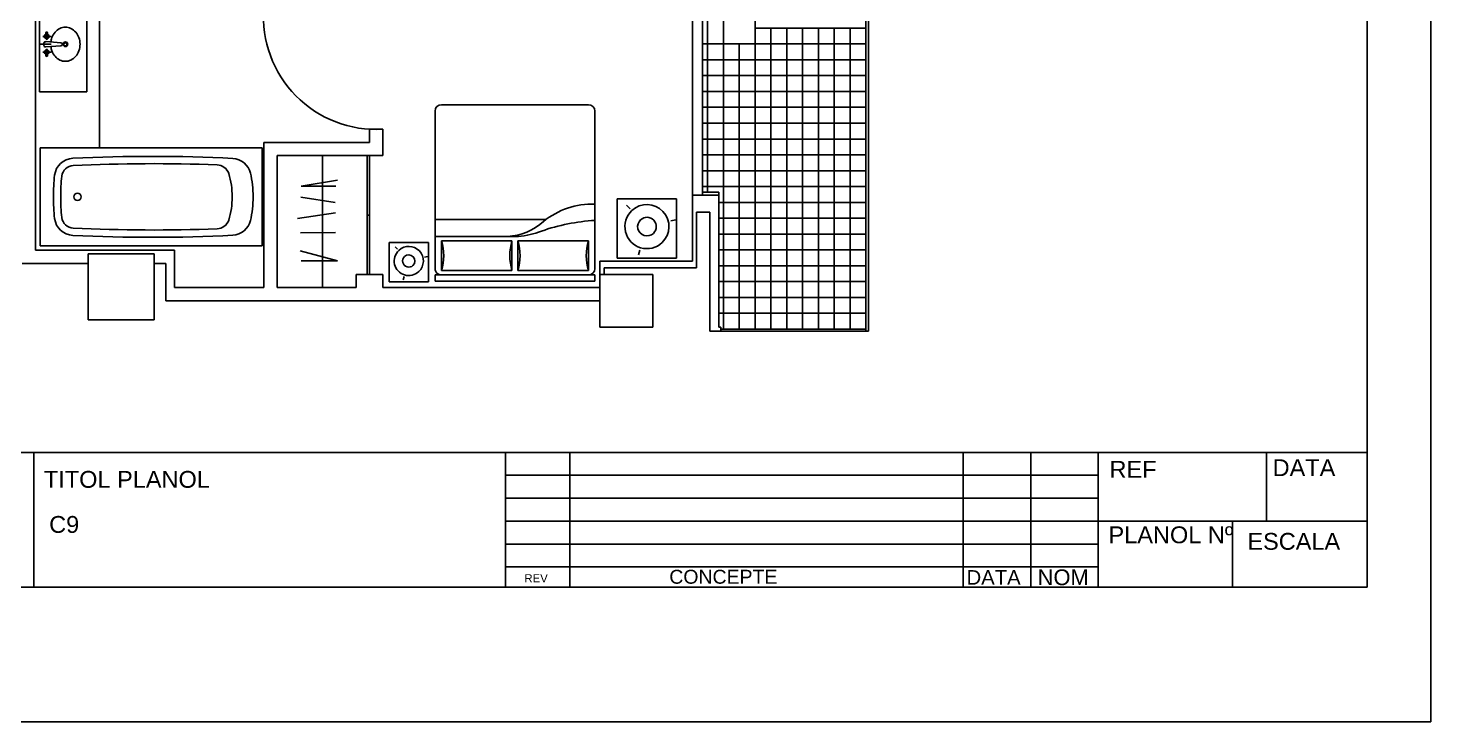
# Model space of a CAD drawing. Header units: millimetres. Extents: x 2377 to 4712, y -254 to 3188.
# Drawn here: x 3541.4 to 3749.8, y 947.8 to 1050.8 of the extents above; entities that cross this region are included whole.
import ezdxf

# ---------------------------------------------------------------- set-up
doc = ezdxf.new("R2010")
doc.units = ezdxf.units.MM
doc.layers.add('Mobiliario', color=254, linetype='Continuous')
doc.styles.get("Standard").update_dxf_attribs({"font": 'arial.ttf'})

# ---------------------------------------------------------------- blocks, each defined once
blk = doc.blocks.new('MHPLS012')
at = {"layer": 'Mobiliario'}
for p, q in [((-2.1, -0.874), (-2.1, 0.874)), ((-2.024, 0.95), (-0.152, 0.95)), ((-0.483, 0.874), (-0.483, 0.036)), ((-0.127, 0.874), (-0.483, 0.874)), ((-0.127, 0.036), (-0.127, 0.874)), ((-0.076, 0.95), (-0.076, -0.95)), ((-0.076, 0.95), (0, 0.95)), ((0, 0.95), (0, -0.95)), ((-0.737, 0.366), (-0.737, -0.95)), ((-0.533, 0.041), (-0.533, -0.95)), ((-0.483, 0.036), (-0.127, 0.036)), ((-0.483, -0.036), (-0.483, -0.874)), ((-0.127, -0.036), (-0.483, -0.036)), ((-0.127, -0.874), (-0.127, -0.036)), ((-0.152, -0.95), (-2.024, -0.95)), ((-0.483, -0.874), (-0.127, -0.874)), ((-0.076, -0.95), (0, -0.95))]:
    blk.add_line(p, q, dxfattribs=at)
for centre, radius, start, end in [((-2.024, 0.874), 0.0762, 90, 180), ((-0.019, 0.912), 0.898, 177.5673, 219.5461), ((1.615, 1.088), 2.343, 183.3665, 199.2534), ((-0.305, 1.483), 0.635, 253.7398, 286.2602), ((-0.152, 0.874), 0.0762, 0, 90), ((-1.227, -0.125), 0.694, 3.1663, 42.0658), ((-1.458, -0.029), 0.927, 4.2918, 21.7676), ((-0.305, -0.574), 0.635, 73.7398, 106.2602), ((-0.305, 0.574), 0.635, 253.7398, 286.2602), ((-2.024, -0.874), 0.0762, 180, 270), ((-0.305, -1.483), 0.635, 73.7398, 106.2602), ((-0.152, -0.874), 0.0762, 270, 0)]:
    blk.add_arc(centre, radius, start, end, dxfattribs=at)
blk = doc.blocks.new('bn04-7')
for p, q in [((0, 0), (0, -0.147)), ((-0.6, 0), (0.6, 0)), ((-0.6, -0.6), (-0.6, 0)), ((-0.058, -0.092), (-0.151, -0.092)), ((-0.122, -0.087), (-0.112, -0.087)), ((-0.122, -0.098), (-0.112, -0.098)), ((-0.1, -0.148), (-0.1, -0.045)), ((-0.033, -0.08), (-0.02, -0.271)), ((0.034, -0.086), (0.02, -0.271)), ((0.058, -0.092), (0.151, -0.092)), ((0.1, -0.148), (0.1, -0.045)), ((0.122, -0.087), (0.112, -0.087)), ((0.122, -0.098), (0.112, -0.098)), ((0.6, -0.6), (0.6, 0)), ((-0.005, -0.286), (0.005, -0.286)), ((-0.6, -0.6), (0.6, -0.6))]:
    blk.add_line(p, q)
for centre, radius in [((-0.1, -0.092), 0.0118), ((0.1, -0.092), 0.0118), ((0, -0.328), 0.03), ((0, -0.328), 0.02)]:
    blk.add_circle(centre, radius)
for centre, radius, start, end in [((-0.142, -0.092), 0.0118, 39.1354, 320.8646), ((-0.011, -0.361), 0.216, 109.6169, 130.7108), ((-0.131, -0.083), 0.0025, 219.1354, 256.4029), ((-0.131, -0.101), 0.0025, 103.5971, 140.8646), ((-0.123, -0.049), 0.0381, 256.4029, 272.0458), ((-0.123, -0.136), 0.0381, 87.9542, 103.5971), ((-0.1, -0.092), 0.0299, 191.7173, 168.2827), ((-0.1, -0.092), 0.0235, 194.2864, 165.7136), ((-0.112, -0.084), 0.003, 270, 324.6965), ((-0.112, -0.101), 0.003, 35.3035, 90), ((0, -0.393), 0.249, 96.5773, 109.6169), ((0.055, -0.103), 0.0911, 153.0547, 165.3672), ((-0.006, -0.094), 0.0379, 104.9144, 122.742), ((0, -0.113), 0.0583, 90, 104.9144), ((0, -0.113), 0.0583, 75.0856, 90), ((0.005, -0.094), 0.0379, 57.258, 75.0856), ((-0.056, -0.103), 0.0911, 14.6328, 26.9453), ((0, -0.393), 0.249, 70.3831, 83.252), ((0.025, -0.085), 0.00867, 0, 32.7882), ((0.025, -0.085), 0.00867, 350.3449, 0), ((0.1, -0.092), 0.0299, 11.7173, 348.2827), ((0.1, -0.092), 0.0235, 14.2864, 345.7136), ((0.011, -0.361), 0.216, 49.2892, 70.3831), ((0.112, -0.084), 0.003, 215.3035, 270), ((0.112, -0.101), 0.003, 90, 144.6965), ((0.123, -0.049), 0.0381, 267.9542, 283.5971), ((0.123, -0.136), 0.0381, 76.4029, 92.0458), ((0.131, -0.083), 0.0025, 283.5971, 320.8646), ((0.131, -0.101), 0.0025, 39.1354, 76.4029), ((0.142, -0.092), 0.0118, 219.1354, 140.8646), ((-0.055, -0.328), 0.16, 154.2946, 180), ((-0.055, -0.328), 0.16, 180, 205.7054), ((-0.028, -0.341), 0.189, 130.7108, 154.2946), ((-0.005, -0.271), 0.015, 180, 270), ((0.005, -0.271), 0.015, 270, 0), ((0.028, -0.341), 0.189, 25.7054, 49.2892), ((0.055, -0.328), 0.16, 0, 25.7054), ((0.055, -0.328), 0.16, 334.2946, 360), ((-0.028, -0.315), 0.189, 205.7054, 229.2892), ((-0.011, -0.295), 0.216, 229.2892, 250.3831), ((0, -0.264), 0.249, 250.3831, 270), ((0, -0.264), 0.249, 270, 289.6169), ((0.011, -0.295), 0.216, 289.6169, 310.7108), ((0.028, -0.315), 0.189, 310.7108, 334.2946)]:
    blk.add_arc(centre, radius, start, end)
blk = doc.blocks.new('A$C57724086')
at = {"layer": 'Mobiliario'}
for p, q in [((0, 0), (0, 1.7)), ((0, 1.7), (0.75, 1.7)), ((0.75, 1.7), (0.75, 0)), ((0.75, 0), (0, 0))]:
    blk.add_line(p, q, dxfattribs=at)
blk.add_circle((0.375, 1.415), 0.0275, dxfattribs=at)
for centre, radius, start, end in [((0.229, 1.442), 0.15, 97.8246, 176.2997), ((0.229, 1.442), 0.094, 97.8246, 176.2997), ((0.375, 0.114), 1.486, 89.9988, 96.4162), ((0.375, 0.111), 1.433, 89.9987, 96.3484), ((0.375, 0.114), 1.486, 83.5838, 90.0012), ((0.375, 0.111), 1.433, 83.6516, 90.0013), ((0.521, 1.442), 0.094, 3.7003, 82.1754), ((0.521, 1.442), 0.15, 3.7003, 82.1754), ((12.322, 0.854), 12.257, 177.2038, 182.9431), ((13.215, 0.833), 13.094, 177.3056, 182.1342), ((-12.465, 0.833), 13.094, 357.8658, 2.6944), ((-11.572, 0.854), 12.257, 357.0569, 2.7962), ((0.23, 0.35), 0.1, 182.9309, 250.2221), ((0.52, 0.35), 0.1, 289.7779, 357.0691), ((0.231, 0.235), 0.15, 183.8947, 255.3014), ((0.375, 0.858), 0.628, 253.4701, 270.0186), ((0.375, 0.858), 0.628, 269.9814, 286.5299), ((0.519, 0.235), 0.15, 284.6986, 356.1053), ((0.375, 0.924), 0.854, 257.6931, 270.0076), ((0.375, 0.924), 0.854, 269.9924, 282.3069)]:
    blk.add_arc(centre, radius, start, end, dxfattribs=at)
blk = doc.blocks.new('sl06-0')
at = {"layer": 'Mobiliario'}
for p, q in [((-0.3, 0.281, -1.579), (-0.3, -0.318, -1.579)), ((0.298, 0.281, -1.579), (-0.3, 0.281, -1.579)), ((0.298, -0.318, -1.579), (0.298, 0.281, -1.579)), ((-0.3, -0.318, -1.579), (0.298, -0.318, -1.579))]:
    blk.add_line(p, q, dxfattribs=at)
at = {"layer": 'Mobiliario', "linetype": 'ByBlock'}
for p, q in [((-0.169, 0.179, -1.579), (-0.205, 0.217, -1.579)), ((0.24, 0.057, -1.579), (0.29, 0.069, -1.579)), ((-0.071, -0.236, -1.579), (-0.085, -0.286, -1.579))]:
    blk.add_line(p, q, dxfattribs=at)
at = {"layer": 'Mobiliario', "linetype": 'ByBlock', "extrusion": (0, 0, -1)}
for major_axis, start_param, end_param in [((-0.157, -0.157), -1.5419, 1.599693), ((-0.157, -0.157), 1.599693, 4.741285), ((-0.0663, -0.0663), -1.5419, 1.599693), ((-0.0663, -0.0663), 1.599693, 4.741285)]:
    blk.add_ellipse((0, 0, -1.579), major_axis=major_axis, ratio=1, start_param=start_param, end_param=end_param, dxfattribs=at)

msp = doc.modelspace()

# ---------------------------------------------------------------- linework, layer by layer
at = {"transparency": 33554687}
for p, q in [((3749.76, 1244.79), (3749.76, 947.79)), ((3740.3, 967.79), (3740.3, 1229.79)), ((3665.85, 1006.08), (3665.85, 1168.74)), ((3666.26, 1006.08), (3666.26, 1168.74)), ((3542.52, 1017.8), (3542.52, 1078.03)), ((3640.08, 1025.96), (3640.08, 1065.16)), ((3641.61, 1025.96), (3641.61, 1065.16)), ((3642.33, 1055.47), (3642.33, 1046.06)), ((3644.69, 1055.47), (3644.69, 1046.06)), ((3649.39, 1053.12), (3649.39, 1050.76)), ((3644.69, 1050.76), (3644.69, 1048.41)), ((3644.69, 1050.76), (3644.69, 1046.06)), ((3649.39, 1050.76), (3649.69, 1050.76)), ((3651.74, 1050.76), (3649.39, 1050.76)), ((3649.39, 1050.76), (3649.39, 1048.41)), ((3649.39, 1050.76), (3649.39, 1046.06)), ((3654.09, 1050.76), (3651.74, 1050.76)), ((3651.74, 1050.76), (3651.74, 1048.41)), ((3651.74, 1050.76), (3654.09, 1050.76)), ((3656.45, 1050.76), (3654.09, 1050.76)), ((3654.09, 1050.76), (3654.09, 1048.41)), ((3654.09, 1050.76), (3656.45, 1050.76)), ((3658.8, 1050.76), (3656.45, 1050.76)), ((3656.45, 1050.76), (3656.45, 1048.41)), ((3656.45, 1050.76), (3658.8, 1050.76)), ((3661.15, 1050.76), (3658.8, 1050.76)), ((3658.8, 1050.76), (3658.8, 1048.41)), ((3658.8, 1050.76), (3661.15, 1050.76)), ((3663.5, 1050.76), (3661.15, 1050.76)), ((3661.15, 1050.76), (3661.15, 1048.41)), ((3661.15, 1050.76), (3663.5, 1050.76)), ((3665.85, 1050.76), (3663.5, 1050.76)), ((3663.5, 1050.76), (3663.5, 1048.41)), ((3663.5, 1050.76), (3665.85, 1050.76)), ((3665.85, 1050.76), (3665.85, 1048.41)), ((3644.69, 1048.41), (3641.61, 1048.41)), ((3642.33, 1048.41), (3642.63, 1048.41)), ((3642.33, 1048.41), (3642.33, 1046.06)), ((3642.33, 1048.41), (3642.33, 1043.71)), ((3647.04, 1048.41), (3644.69, 1048.41)), ((3644.69, 1048.41), (3644.69, 1046.06)), ((3644.69, 1048.41), (3647.04, 1048.41)), ((3649.39, 1048.41), (3647.04, 1048.41)), ((3647.04, 1048.41), (3647.04, 1046.06)), ((3647.04, 1048.41), (3649.39, 1048.41)), ((3651.74, 1048.41), (3649.39, 1048.41)), ((3649.39, 1048.41), (3649.39, 1046.06)), ((3654.09, 1048.41), (3651.74, 1048.41)), ((3651.74, 1048.41), (3651.74, 1046.06)), ((3651.74, 1048.41), (3654.09, 1048.41)), ((3656.45, 1048.41), (3654.09, 1048.41)), ((3654.09, 1048.41), (3654.09, 1046.06)), ((3654.09, 1048.41), (3656.45, 1048.41)), ((3658.8, 1048.41), (3656.45, 1048.41)), ((3656.45, 1048.41), (3656.45, 1046.06)), ((3656.45, 1048.41), (3658.8, 1048.41)), ((3661.15, 1048.41), (3658.8, 1048.41)), ((3658.8, 1048.41), (3658.8, 1046.06)), ((3658.8, 1048.41), (3661.15, 1048.41)), ((3663.5, 1048.41), (3661.15, 1048.41)), ((3661.15, 1048.41), (3661.15, 1046.06)), ((3661.15, 1048.41), (3663.5, 1048.41)), ((3665.85, 1048.41), (3663.5, 1048.41)), ((3663.5, 1048.41), (3663.5, 1046.06)), ((3663.5, 1048.41), (3665.85, 1048.41)), ((3665.85, 1048.41), (3665.85, 1046.06)), ((3644.69, 1046.06), (3641.61, 1046.06)), ((3647.04, 1046.06), (3644.69, 1046.06)), ((3644.69, 1046.06), (3644.69, 1043.71)), ((3644.69, 1046.06), (3647.04, 1046.06)), ((3649.39, 1046.06), (3647.04, 1046.06)), ((3647.04, 1046.06), (3647.04, 1043.71)), ((3647.04, 1046.06), (3649.39, 1046.06)), ((3651.74, 1046.06), (3649.39, 1046.06)), ((3649.39, 1046.06), (3649.39, 1027.25)), ((3649.39, 1046.06), (3651.74, 1046.06)), ((3649.39, 1046.06), (3649.39, 1043.71)), ((3654.09, 1046.06), (3651.74, 1046.06)), ((3651.74, 1046.06), (3651.74, 1043.71)), ((3651.74, 1046.06), (3654.09, 1046.06)), ((3656.45, 1046.06), (3654.09, 1046.06)), ((3654.09, 1046.06), (3654.09, 1043.71)), ((3654.09, 1046.06), (3656.45, 1046.06)), ((3658.8, 1046.06), (3656.45, 1046.06)), ((3656.45, 1046.06), (3656.45, 1043.71)), ((3656.45, 1046.06), (3658.8, 1046.06)), ((3661.15, 1046.06), (3658.8, 1046.06)), ((3658.8, 1046.06), (3658.8, 1043.71)), ((3658.8, 1046.06), (3661.15, 1046.06)), ((3663.5, 1046.06), (3661.15, 1046.06)), ((3661.15, 1046.06), (3661.15, 1043.71)), ((3661.15, 1046.06), (3663.5, 1046.06)), ((3665.85, 1046.06), (3663.5, 1046.06)), ((3663.5, 1046.06), (3663.5, 1043.71)), ((3663.5, 1046.06), (3665.85, 1046.06)), ((3665.85, 1046.06), (3665.85, 1043.71)), ((3641.61, 1043.71), (3644.69, 1043.71)), ((3644.69, 1043.71), (3642.33, 1043.71)), ((3642.33, 1043.71), (3642.33, 1041.36)), ((3647.04, 1043.71), (3644.69, 1043.71)), ((3644.69, 1043.71), (3644.69, 1041.36)), ((3644.69, 1043.71), (3647.04, 1043.71)), ((3649.39, 1043.71), (3647.04, 1043.71)), ((3647.04, 1043.71), (3647.04, 1041.36)), ((3647.04, 1043.71), (3649.39, 1043.71)), ((3651.74, 1043.71), (3649.39, 1043.71)), ((3649.39, 1043.71), (3649.39, 1041.36)), ((3649.39, 1043.71), (3649.39, 1041.36)), ((3654.09, 1043.71), (3651.74, 1043.71)), ((3651.74, 1043.71), (3651.74, 1041.36)), ((3651.74, 1043.71), (3654.09, 1043.71)), ((3656.45, 1043.71), (3654.09, 1043.71)), ((3654.09, 1043.71), (3654.09, 1041.36)), ((3654.09, 1043.71), (3656.45, 1043.71)), ((3658.8, 1043.71), (3656.45, 1043.71)), ((3656.45, 1043.71), (3656.45, 1041.36)), ((3656.45, 1043.71), (3658.8, 1043.71)), ((3661.15, 1043.71), (3658.8, 1043.71)), ((3658.8, 1043.71), (3658.8, 1041.36)), ((3658.8, 1043.71), (3661.15, 1043.71)), ((3663.5, 1043.71), (3661.15, 1043.71)), ((3661.15, 1043.71), (3661.15, 1041.36)), ((3661.15, 1043.71), (3663.5, 1043.71)), ((3665.85, 1043.71), (3663.5, 1043.71)), ((3663.5, 1043.71), (3663.5, 1041.36)), ((3663.5, 1043.71), (3665.85, 1043.71)), ((3665.85, 1043.71), (3665.85, 1041.36)), ((3649.39, 1041.36), (3649.39, 1042.53)), ((3644.69, 1041.36), (3641.61, 1041.36)), ((3642.33, 1041.36), (3642.33, 1039.01)), ((3642.33, 1039.01), (3642.33, 1040.18)), ((3647.04, 1041.36), (3644.69, 1041.36)), ((3644.69, 1041.36), (3644.69, 1039.01)), ((3644.69, 1041.36), (3647.04, 1041.36)), ((3649.39, 1041.36), (3647.04, 1041.36)), ((3647.04, 1041.36), (3647.04, 1039.01)), ((3647.04, 1041.36), (3649.39, 1041.36)), ((3649.39, 1041.36), (3649.69, 1041.36)), ((3651.74, 1041.36), (3649.39, 1041.36)), ((3649.39, 1041.36), (3649.39, 1039.01)), ((3649.39, 1041.36), (3649.39, 1036.65)), ((3649.39, 1041.36), (3649.39, 1039.01)), ((3654.09, 1041.36), (3651.74, 1041.36)), ((3651.74, 1041.36), (3651.74, 1039.01)), ((3651.74, 1041.36), (3654.09, 1041.36)), ((3656.45, 1041.36), (3654.09, 1041.36)), ((3654.09, 1041.36), (3654.09, 1039.01)), ((3654.09, 1041.36), (3656.45, 1041.36)), ((3658.8, 1041.36), (3656.45, 1041.36)), ((3656.45, 1041.36), (3656.45, 1039.01)), ((3656.45, 1041.36), (3658.8, 1041.36)), ((3661.15, 1041.36), (3658.8, 1041.36)), ((3658.8, 1041.36), (3658.8, 1039.01)), ((3658.8, 1041.36), (3661.15, 1041.36)), ((3663.5, 1041.36), (3661.15, 1041.36)), ((3661.15, 1041.36), (3661.15, 1039.01)), ((3661.15, 1041.36), (3663.5, 1041.36)), ((3665.85, 1041.36), (3663.5, 1041.36)), ((3663.5, 1041.36), (3663.5, 1039.01)), ((3663.5, 1041.36), (3665.85, 1041.36)), ((3665.85, 1041.36), (3665.85, 1039.01)), ((3644.69, 1039.01), (3641.61, 1039.01)), ((3642.33, 1039.01), (3642.63, 1039.01)), ((3642.33, 1039.01), (3642.33, 1036.65)), ((3647.04, 1039.01), (3644.69, 1039.01)), ((3644.69, 1039.01), (3644.69, 1036.65)), ((3644.69, 1039.01), (3647.04, 1039.01)), ((3649.39, 1039.01), (3647.04, 1039.01)), ((3647.04, 1039.01), (3647.04, 1036.65)), ((3647.04, 1039.01), (3649.39, 1039.01)), ((3651.74, 1039.01), (3649.39, 1039.01)), ((3649.39, 1039.01), (3649.39, 1036.65)), ((3654.09, 1039.01), (3651.74, 1039.01)), ((3651.74, 1039.01), (3651.74, 1036.65)), ((3651.74, 1039.01), (3654.09, 1039.01)), ((3656.45, 1039.01), (3654.09, 1039.01)), ((3654.09, 1039.01), (3654.09, 1036.65)), ((3654.09, 1039.01), (3656.45, 1039.01)), ((3658.8, 1039.01), (3656.45, 1039.01)), ((3656.45, 1039.01), (3656.45, 1036.65)), ((3656.45, 1039.01), (3658.8, 1039.01)), ((3661.15, 1039.01), (3658.8, 1039.01)), ((3658.8, 1039.01), (3658.8, 1036.65)), ((3658.8, 1039.01), (3661.15, 1039.01)), ((3663.5, 1039.01), (3661.15, 1039.01)), ((3661.15, 1039.01), (3661.15, 1036.65)), ((3661.15, 1039.01), (3663.5, 1039.01)), ((3665.85, 1039.01), (3663.5, 1039.01)), ((3663.5, 1039.01), (3663.5, 1036.65)), ((3663.5, 1039.01), (3665.85, 1039.01)), ((3665.85, 1039.01), (3665.85, 1036.65)), ((3592.14, 1033.8), (3592.14, 1035.76)), ((3592.14, 1035.76), (3594.1, 1035.76)), ((3594.1, 1035.76), (3594.1, 1031.84)), ((3644.69, 1036.65), (3641.61, 1036.65)), ((3644.69, 1036.65), (3642.33, 1036.65)), ((3642.33, 1036.65), (3642.33, 1027.25)), ((3647.04, 1036.65), (3644.69, 1036.65)), ((3644.69, 1036.65), (3644.69, 1027.25)), ((3644.69, 1036.65), (3647.04, 1036.65)), ((3647.04, 1036.65), (3644.69, 1036.65)), ((3644.69, 1036.65), (3647.04, 1036.65)), ((3649.39, 1036.65), (3647.04, 1036.65)), ((3647.04, 1036.65), (3647.04, 1034.3)), ((3647.04, 1036.65), (3649.39, 1036.65)), ((3649.39, 1036.65), (3647.04, 1036.65)), ((3647.04, 1036.65), (3649.39, 1036.65)), ((3651.74, 1036.65), (3649.39, 1036.65)), ((3649.39, 1036.65), (3649.39, 1027.25)), ((3649.39, 1036.65), (3651.74, 1036.65)), ((3649.39, 1036.65), (3649.39, 1034.3)), ((3654.09, 1036.65), (3651.74, 1036.65)), ((3651.74, 1036.65), (3651.74, 1034.3)), ((3651.74, 1036.65), (3654.09, 1036.65)), ((3656.45, 1036.65), (3654.09, 1036.65)), ((3654.09, 1036.65), (3654.09, 1034.3)), ((3654.09, 1036.65), (3656.45, 1036.65)), ((3658.8, 1036.65), (3656.45, 1036.65)), ((3656.45, 1036.65), (3656.45, 1034.3)), ((3656.45, 1036.65), (3658.8, 1036.65)), ((3661.15, 1036.65), (3658.8, 1036.65)), ((3658.8, 1036.65), (3658.8, 1034.3)), ((3658.8, 1036.65), (3661.15, 1036.65)), ((3663.5, 1036.65), (3661.15, 1036.65)), ((3661.15, 1036.65), (3661.15, 1034.3)), ((3661.15, 1036.65), (3663.5, 1036.65)), ((3665.85, 1036.65), (3663.5, 1036.65)), ((3663.5, 1036.65), (3663.5, 1034.3)), ((3663.5, 1036.65), (3665.85, 1036.65)), ((3665.85, 1036.65), (3665.85, 1034.3)), ((3576.46, 1012.24), (3576.46, 1033.8)), ((3576.46, 1033.8), (3592.14, 1033.8)), ((3644.69, 1034.3), (3641.61, 1034.3)), ((3647.04, 1034.3), (3644.69, 1034.3)), ((3644.69, 1034.3), (3644.69, 1031.95)), ((3649.39, 1034.3), (3647.04, 1034.3)), ((3647.04, 1034.3), (3647.04, 1031.95)), ((3647.04, 1034.3), (3649.39, 1034.3)), ((3651.74, 1034.3), (3649.39, 1034.3)), ((3649.39, 1034.3), (3649.39, 1031.95)), ((3649.39, 1034.3), (3649.39, 1031.95)), ((3654.09, 1034.3), (3651.74, 1034.3)), ((3651.74, 1034.3), (3651.74, 1031.95)), ((3651.74, 1034.3), (3654.09, 1034.3)), ((3656.45, 1034.3), (3654.09, 1034.3)), ((3654.09, 1034.3), (3654.09, 1031.95)), ((3654.09, 1034.3), (3656.45, 1034.3)), ((3658.8, 1034.3), (3656.45, 1034.3)), ((3656.45, 1034.3), (3656.45, 1031.95)), ((3656.45, 1034.3), (3658.8, 1034.3)), ((3661.15, 1034.3), (3658.8, 1034.3)), ((3658.8, 1034.3), (3658.8, 1031.95)), ((3658.8, 1034.3), (3661.15, 1034.3)), ((3663.5, 1034.3), (3661.15, 1034.3)), ((3661.15, 1034.3), (3661.15, 1031.95)), ((3661.15, 1034.3), (3663.5, 1034.3)), ((3665.85, 1034.3), (3663.5, 1034.3)), ((3663.5, 1034.3), (3663.5, 1031.95)), ((3663.5, 1034.3), (3665.85, 1034.3)), ((3665.85, 1034.3), (3665.85, 1031.95)), ((3594.1, 1031.84), (3578.42, 1031.84)), ((3578.42, 1031.84), (3578.42, 1012.24)), ((3590.18, 1031.84), (3578.42, 1031.84)), ((3591.81, 1031.84), (3585.15, 1031.84)), ((3585.15, 1031.84), (3585.15, 1012.24)), ((3590.18, 1031.84), (3592.14, 1031.84)), ((3591.81, 1031.84), (3591.81, 1014.2)), ((3592.14, 1031.84), (3592.14, 1014.2)), ((3644.69, 1031.95), (3641.61, 1031.95)), ((3644.69, 1031.95), (3644.99, 1031.95)), ((3647.04, 1031.95), (3644.69, 1031.95)), ((3644.69, 1031.95), (3644.69, 1029.6)), ((3644.69, 1031.95), (3644.69, 1027.25)), ((3649.39, 1031.95), (3647.04, 1031.95)), ((3647.04, 1031.95), (3647.04, 1029.6)), ((3647.04, 1031.95), (3649.39, 1031.95)), ((3649.39, 1031.95), (3649.69, 1031.95)), ((3651.74, 1031.95), (3649.39, 1031.95)), ((3649.39, 1031.95), (3649.39, 1029.6)), ((3649.39, 1031.95), (3649.39, 1027.25)), ((3649.39, 1031.95), (3649.39, 1029.6)), ((3654.09, 1031.95), (3651.74, 1031.95)), ((3651.74, 1031.95), (3651.74, 1029.6)), ((3651.74, 1031.95), (3654.09, 1031.95)), ((3656.45, 1031.95), (3654.09, 1031.95)), ((3654.09, 1031.95), (3654.09, 1029.6)), ((3654.09, 1031.95), (3656.45, 1031.95)), ((3658.8, 1031.95), (3656.45, 1031.95)), ((3656.45, 1031.95), (3656.45, 1029.6)), ((3656.45, 1031.95), (3658.8, 1031.95)), ((3661.15, 1031.95), (3658.8, 1031.95)), ((3658.8, 1031.95), (3658.8, 1029.6)), ((3658.8, 1031.95), (3661.15, 1031.95)), ((3663.5, 1031.95), (3661.15, 1031.95)), ((3661.15, 1031.95), (3661.15, 1029.6)), ((3661.15, 1031.95), (3663.5, 1031.95)), ((3665.85, 1031.95), (3663.5, 1031.95)), ((3663.5, 1031.95), (3663.5, 1029.6)), ((3663.5, 1031.95), (3665.85, 1031.95)), ((3665.85, 1031.95), (3665.85, 1029.6)), ((3644.69, 1029.6), (3641.61, 1029.6)), ((3647.04, 1029.6), (3644.69, 1029.6)), ((3649.39, 1029.6), (3647.04, 1029.6)), ((3647.04, 1029.6), (3647.04, 1027.25)), ((3647.04, 1029.6), (3649.39, 1029.6)), ((3651.74, 1029.6), (3649.39, 1029.6)), ((3649.39, 1029.6), (3649.39, 1027.25)), ((3654.09, 1029.6), (3651.74, 1029.6)), ((3651.74, 1029.6), (3651.74, 1027.25)), ((3651.74, 1029.6), (3654.09, 1029.6)), ((3656.45, 1029.6), (3654.09, 1029.6)), ((3654.09, 1029.6), (3654.09, 1027.25)), ((3654.09, 1029.6), (3656.45, 1029.6)), ((3658.8, 1029.6), (3656.45, 1029.6)), ((3656.45, 1029.6), (3656.45, 1027.25)), ((3656.45, 1029.6), (3658.8, 1029.6)), ((3661.15, 1029.6), (3658.8, 1029.6)), ((3658.8, 1029.6), (3658.8, 1027.25)), ((3658.8, 1029.6), (3661.15, 1029.6)), ((3663.5, 1029.6), (3661.15, 1029.6)), ((3661.15, 1029.6), (3661.15, 1027.25)), ((3661.15, 1029.6), (3663.5, 1029.6)), ((3665.85, 1029.6), (3663.5, 1029.6)), ((3663.5, 1029.6), (3663.5, 1027.25)), ((3663.5, 1029.6), (3665.85, 1029.6)), ((3665.85, 1029.6), (3665.85, 1027.25)), ((3587.39, 1028.17), (3582, 1027.28)), ((3582, 1027.28), (3587.14, 1027.28)), ((3647.04, 1027.25), (3641.61, 1027.25)), ((3642.33, 1027.25), (3642.33, 1026.4)), ((3644.69, 1027.25), (3642.33, 1027.25)), ((3642.33, 1027.25), (3644.69, 1027.25)), ((3644.69, 1027.25), (3644.69, 1024.9)), ((3647.04, 1027.25), (3644.69, 1027.25)), ((3644.69, 1027.25), (3647.04, 1027.25)), ((3647.04, 1027.25), (3644.69, 1027.25)), ((3649.39, 1027.25), (3647.04, 1027.25)), ((3647.04, 1027.25), (3647.04, 1024.9)), ((3647.04, 1027.25), (3649.39, 1027.25)), ((3649.39, 1027.25), (3647.04, 1027.25)), ((3647.04, 1027.25), (3649.39, 1027.25)), ((3649.39, 1027.25), (3647.04, 1027.25)), ((3647.04, 1027.25), (3649.39, 1027.25)), ((3651.74, 1027.25), (3649.39, 1027.25)), ((3649.39, 1027.25), (3651.74, 1027.25)), ((3651.74, 1027.25), (3649.39, 1027.25)), ((3649.39, 1027.25), (3649.39, 1024.9)), ((3649.39, 1027.25), (3649.39, 1024.9)), ((3654.09, 1027.25), (3651.74, 1027.25)), ((3651.74, 1027.25), (3654.09, 1027.25)), ((3654.09, 1027.25), (3651.74, 1027.25)), ((3651.74, 1027.25), (3651.74, 1024.9)), ((3651.74, 1027.25), (3654.09, 1027.25)), ((3656.45, 1027.25), (3654.09, 1027.25)), ((3654.09, 1027.25), (3656.45, 1027.25)), ((3656.45, 1027.25), (3654.09, 1027.25)), ((3654.09, 1027.25), (3654.09, 1024.9)), ((3654.09, 1027.25), (3656.45, 1027.25)), ((3658.8, 1027.25), (3656.45, 1027.25)), ((3656.45, 1027.25), (3658.8, 1027.25)), ((3658.8, 1027.25), (3656.45, 1027.25)), ((3656.45, 1027.25), (3656.45, 1024.9)), ((3656.45, 1027.25), (3658.8, 1027.25)), ((3661.15, 1027.25), (3658.8, 1027.25)), ((3658.8, 1027.25), (3661.15, 1027.25)), ((3661.15, 1027.25), (3658.8, 1027.25)), ((3658.8, 1027.25), (3658.8, 1024.9)), ((3658.8, 1027.25), (3661.15, 1027.25)), ((3663.5, 1027.25), (3661.15, 1027.25)), ((3661.15, 1027.25), (3663.5, 1027.25)), ((3663.5, 1027.25), (3661.15, 1027.25)), ((3661.15, 1027.25), (3661.15, 1024.9)), ((3661.15, 1027.25), (3663.5, 1027.25)), ((3665.85, 1027.25), (3663.5, 1027.25)), ((3663.5, 1027.25), (3665.85, 1027.25)), ((3665.85, 1027.25), (3663.5, 1027.25)), ((3663.5, 1027.25), (3663.5, 1024.9)), ((3663.5, 1027.25), (3665.85, 1027.25)), ((3665.85, 1027.25), (3665.85, 1024.9)), ((3581.92, 1025.66), (3587.03, 1024.86)), ((3640.08, 1016.16), (3640.08, 1025.96)), ((3640.08, 1025.96), (3644, 1025.96)), ((3641.61, 1025.96), (3641.61, 1026.4)), ((3641.61, 1026.4), (3644, 1026.4)), ((3641.61, 1025.96), (3644, 1025.96)), ((3641.61, 1025.96), (3644, 1025.96)), ((3644, 1026.4), (3644, 1006.36)), ((3587.09, 1023.36), (3581.44, 1022.5)), ((3591.81, 1023.02), (3592.14, 1023.02)), ((3640.72, 1015.18), (3640.72, 1023.46)), ((3640.72, 1023.46), (3642.68, 1023.46)), ((3642.68, 1023.46), (3642.68, 1005.8)), ((3647.04, 1024.9), (3644, 1024.9)), ((3644.69, 1024.9), (3644.99, 1024.9)), ((3644.69, 1024.9), (3644.69, 1022.54)), ((3644.69, 1024.9), (3644.69, 1020.19)), ((3649.39, 1024.9), (3647.04, 1024.9)), ((3647.04, 1024.9), (3647.04, 1013.14)), ((3647.04, 1024.9), (3649.39, 1024.9)), ((3649.39, 1024.9), (3649.69, 1024.9)), ((3651.74, 1024.9), (3649.39, 1024.9)), ((3649.39, 1024.9), (3649.39, 1022.54)), ((3649.39, 1024.9), (3649.39, 1013.14)), ((3654.09, 1024.9), (3651.74, 1024.9)), ((3651.74, 1024.9), (3651.74, 1013.14)), ((3651.74, 1024.9), (3654.09, 1024.9)), ((3656.45, 1024.9), (3654.09, 1024.9)), ((3654.09, 1024.9), (3654.09, 1013.14)), ((3654.09, 1024.9), (3656.45, 1024.9)), ((3658.8, 1024.9), (3656.45, 1024.9)), ((3656.45, 1024.9), (3656.45, 1013.14)), ((3656.45, 1024.9), (3658.8, 1024.9)), ((3661.15, 1024.9), (3658.8, 1024.9)), ((3658.8, 1024.9), (3658.8, 1013.14)), ((3658.8, 1024.9), (3661.15, 1024.9)), ((3663.5, 1024.9), (3661.15, 1024.9)), ((3661.15, 1024.9), (3661.15, 1013.14)), ((3661.15, 1024.9), (3663.5, 1024.9)), ((3665.85, 1024.9), (3663.5, 1024.9)), ((3663.5, 1024.9), (3663.5, 1013.14)), ((3663.5, 1024.9), (3665.85, 1024.9)), ((3665.85, 1024.9), (3665.85, 1022.54)), ((3644.69, 1022.54), (3644, 1022.54)), ((3647.04, 1022.54), (3644.69, 1022.54)), ((3649.39, 1022.54), (3647.04, 1022.54)), ((3647.04, 1022.54), (3649.39, 1022.54)), ((3651.74, 1022.54), (3649.39, 1022.54)), ((3654.09, 1022.54), (3651.74, 1022.54)), ((3651.74, 1022.54), (3654.09, 1022.54)), ((3656.45, 1022.54), (3654.09, 1022.54)), ((3654.09, 1022.54), (3656.45, 1022.54)), ((3658.8, 1022.54), (3656.45, 1022.54)), ((3656.45, 1022.54), (3658.8, 1022.54)), ((3661.15, 1022.54), (3658.8, 1022.54)), ((3658.8, 1022.54), (3661.15, 1022.54)), ((3663.5, 1022.54), (3661.15, 1022.54)), ((3661.15, 1022.54), (3663.5, 1022.54)), ((3665.85, 1022.54), (3663.5, 1022.54)), ((3587.1, 1020.43), (3581.87, 1020.4)), ((3647.04, 1020.19), (3644, 1020.19)), ((3644.69, 1020.19), (3644.69, 1017.84)), ((3649.39, 1020.19), (3647.04, 1020.19)), ((3647.04, 1020.19), (3647.04, 1017.84)), ((3647.04, 1020.19), (3649.39, 1020.19)), ((3651.74, 1020.19), (3649.39, 1020.19)), ((3649.39, 1020.19), (3649.39, 1017.84)), ((3649.39, 1020.19), (3649.39, 1017.84)), ((3654.09, 1020.19), (3651.74, 1020.19)), ((3651.74, 1020.19), (3651.74, 1017.84)), ((3651.74, 1020.19), (3654.09, 1020.19)), ((3656.45, 1020.19), (3654.09, 1020.19)), ((3654.09, 1020.19), (3654.09, 1017.84)), ((3654.09, 1020.19), (3656.45, 1020.19)), ((3658.8, 1020.19), (3656.45, 1020.19)), ((3656.45, 1020.19), (3656.45, 1017.84)), ((3656.45, 1020.19), (3658.8, 1020.19)), ((3661.15, 1020.19), (3658.8, 1020.19)), ((3658.8, 1020.19), (3658.8, 1017.84)), ((3658.8, 1020.19), (3661.15, 1020.19)), ((3663.5, 1020.19), (3661.15, 1020.19)), ((3661.15, 1020.19), (3661.15, 1017.84)), ((3661.15, 1020.19), (3663.5, 1020.19)), ((3665.85, 1020.19), (3663.5, 1020.19)), ((3663.5, 1020.19), (3663.5, 1017.84)), ((3663.5, 1020.19), (3665.85, 1020.19)), ((3665.85, 1020.19), (3665.85, 1017.84)), ((3542.52, 1017.8), (3563.2, 1017.8)), ((3550.36, 1017.28), (3560.16, 1017.28)), ((3550.36, 1007.48), (3550.36, 1017.28)), ((3560.16, 1017.28), (3560.16, 1007.48)), ((3563.2, 1017.8), (3563.2, 1012.24)), ((3581.85, 1017.71), (3587.41, 1016.21)), ((3647.04, 1017.84), (3644, 1017.84)), ((3644.69, 1017.84), (3644.99, 1017.84)), ((3644.69, 1017.84), (3644.69, 1015.49)), ((3644.69, 1017.84), (3644.69, 1013.14)), ((3649.39, 1017.84), (3647.04, 1017.84)), ((3647.04, 1017.84), (3647.04, 1015.49)), ((3647.04, 1017.84), (3649.39, 1017.84)), ((3649.39, 1017.84), (3649.69, 1017.84)), ((3651.74, 1017.84), (3649.39, 1017.84)), ((3649.39, 1017.84), (3649.39, 1015.49)), ((3649.39, 1017.84), (3649.39, 1015.49)), ((3654.09, 1017.84), (3651.74, 1017.84)), ((3651.74, 1017.84), (3651.74, 1015.49)), ((3651.74, 1017.84), (3654.09, 1017.84)), ((3656.45, 1017.84), (3654.09, 1017.84)), ((3654.09, 1017.84), (3654.09, 1015.49)), ((3654.09, 1017.84), (3656.45, 1017.84)), ((3658.8, 1017.84), (3656.45, 1017.84)), ((3656.45, 1017.84), (3656.45, 1015.49)), ((3656.45, 1017.84), (3658.8, 1017.84)), ((3661.15, 1017.84), (3658.8, 1017.84)), ((3658.8, 1017.84), (3658.8, 1015.49)), ((3658.8, 1017.84), (3661.15, 1017.84)), ((3663.5, 1017.84), (3661.15, 1017.84)), ((3661.15, 1017.84), (3661.15, 1015.49)), ((3661.15, 1017.84), (3663.5, 1017.84)), ((3665.85, 1017.84), (3663.5, 1017.84)), ((3663.5, 1017.84), (3663.5, 1015.49)), ((3663.5, 1017.84), (3665.85, 1017.84)), ((3665.85, 1017.84), (3665.85, 1015.49)), ((3540.57, 1015.84), (3550.36, 1015.84)), ((3560.16, 1015.84), (3561.91, 1015.84)), ((3561.91, 1015.84), (3561.91, 1010.28)), ((3587.41, 1016.21), (3582.01, 1016.21)), ((3626.36, 1014.2), (3626.36, 1016.16)), ((3626.36, 1016.16), (3640.08, 1016.16)), ((3627, 1014.2), (3627, 1015.18)), ((3627, 1015.18), (3640.72, 1015.18)), ((3644.69, 1015.49), (3644, 1015.49)), ((3647.04, 1015.49), (3644.69, 1015.49)), ((3649.39, 1015.49), (3647.04, 1015.49)), ((3647.04, 1015.49), (3649.39, 1015.49)), ((3651.74, 1015.49), (3649.39, 1015.49)), ((3654.09, 1015.49), (3651.74, 1015.49)), ((3651.74, 1015.49), (3654.09, 1015.49)), ((3656.45, 1015.49), (3654.09, 1015.49)), ((3654.09, 1015.49), (3656.45, 1015.49)), ((3658.8, 1015.49), (3656.45, 1015.49)), ((3656.45, 1015.49), (3658.8, 1015.49)), ((3661.15, 1015.49), (3658.8, 1015.49)), ((3658.8, 1015.49), (3661.15, 1015.49)), ((3663.5, 1015.49), (3661.15, 1015.49)), ((3661.15, 1015.49), (3663.5, 1015.49)), ((3665.85, 1015.49), (3663.5, 1015.49)), ((3663.5, 1015.49), (3665.85, 1015.49)), ((3665.85, 1015.49), (3665.85, 1013.14)), ((3592.14, 1014.2), (3590.18, 1014.2)), ((3590.18, 1014.2), (3590.18, 1012.24)), ((3592.14, 1014.2), (3594.1, 1014.2)), ((3594.1, 1014.2), (3594.1, 1012.24)), ((3626.36, 1014.2), (3626.36, 1006.36)), ((3634.2, 1014.2), (3626.36, 1014.2)), ((3634.2, 1006.36), (3634.2, 1014.2)), ((3647.04, 1013.14), (3644, 1013.14)), ((3644.69, 1013.14), (3644.69, 1010.79)), ((3649.39, 1013.14), (3647.04, 1013.14)), ((3647.04, 1013.14), (3647.04, 1010.79)), ((3647.04, 1013.14), (3649.39, 1013.14)), ((3651.74, 1013.14), (3649.39, 1013.14)), ((3649.39, 1013.14), (3649.39, 1010.79)), ((3649.39, 1013.14), (3649.39, 1010.79)), ((3654.09, 1013.14), (3651.74, 1013.14)), ((3651.74, 1013.14), (3651.74, 1010.79)), ((3651.74, 1013.14), (3654.09, 1013.14)), ((3656.45, 1013.14), (3654.09, 1013.14)), ((3654.09, 1013.14), (3654.09, 1010.79)), ((3654.09, 1013.14), (3656.45, 1013.14)), ((3658.8, 1013.14), (3656.45, 1013.14)), ((3656.45, 1013.14), (3656.45, 1010.79)), ((3656.45, 1013.14), (3658.8, 1013.14)), ((3661.15, 1013.14), (3658.8, 1013.14)), ((3658.8, 1013.14), (3658.8, 1010.79)), ((3658.8, 1013.14), (3661.15, 1013.14)), ((3663.5, 1013.14), (3661.15, 1013.14)), ((3661.15, 1013.14), (3661.15, 1010.79)), ((3661.15, 1013.14), (3663.5, 1013.14)), ((3665.85, 1013.14), (3663.5, 1013.14)), ((3663.5, 1013.14), (3663.5, 1010.79)), ((3663.5, 1013.14), (3665.85, 1013.14)), ((3665.85, 1013.14), (3665.85, 1010.79)), ((3563.2, 1012.24), (3576.46, 1012.24)), ((3565.6, 1012.24), (3576.46, 1012.24)), ((3578.42, 1012.24), (3582.8, 1012.24)), ((3578.42, 1012.24), (3585.64, 1012.24)), ((3590.18, 1012.24), (3578.42, 1012.24)), ((3594.1, 1012.24), (3599.36, 1012.24)), ((3594.1, 1012.24), (3601.32, 1012.24)), ((3601.32, 1012.24), (3626.36, 1012.24)), ((3626.36, 1010.28), (3626.36, 1012.24)), ((3647.04, 1010.79), (3644, 1010.79)), ((3644.69, 1010.79), (3644.99, 1010.79)), ((3644.69, 1010.79), (3644.69, 1008.43)), ((3644.69, 1010.79), (3644.69, 1006.08)), ((3649.39, 1010.79), (3647.04, 1010.79)), ((3647.04, 1010.79), (3647.04, 1008.43)), ((3647.04, 1010.79), (3649.39, 1010.79)), ((3649.39, 1010.79), (3649.69, 1010.79)), ((3651.74, 1010.79), (3649.39, 1010.79)), ((3649.39, 1010.79), (3649.39, 1008.43)), ((3649.39, 1010.79), (3649.39, 1006.08)), ((3649.39, 1010.79), (3649.39, 1008.43)), ((3654.09, 1010.79), (3651.74, 1010.79)), ((3651.74, 1010.79), (3651.74, 1008.43)), ((3651.74, 1010.79), (3654.09, 1010.79)), ((3656.45, 1010.79), (3654.09, 1010.79)), ((3654.09, 1010.79), (3654.09, 1008.43)), ((3654.09, 1010.79), (3656.45, 1010.79)), ((3658.8, 1010.79), (3656.45, 1010.79)), ((3656.45, 1010.79), (3656.45, 1008.43)), ((3656.45, 1010.79), (3658.8, 1010.79)), ((3661.15, 1010.79), (3658.8, 1010.79)), ((3658.8, 1010.79), (3658.8, 1008.43)), ((3658.8, 1010.79), (3661.15, 1010.79)), ((3663.5, 1010.79), (3661.15, 1010.79)), ((3661.15, 1010.79), (3661.15, 1008.43)), ((3661.15, 1010.79), (3663.5, 1010.79)), ((3665.85, 1010.79), (3663.5, 1010.79)), ((3663.5, 1010.79), (3663.5, 1008.43)), ((3663.5, 1010.79), (3665.85, 1010.79)), ((3665.85, 1010.79), (3665.85, 1008.43)), ((3561.91, 1010.28), (3626.36, 1010.28)), ((3644.69, 1008.43), (3644, 1008.43)), ((3647.04, 1008.43), (3644.69, 1008.43)), ((3649.39, 1008.43), (3647.04, 1008.43)), ((3647.04, 1008.43), (3647.04, 1006.08)), ((3647.04, 1008.43), (3649.39, 1008.43)), ((3651.74, 1008.43), (3649.39, 1008.43)), ((3649.39, 1008.43), (3649.39, 1006.08)), ((3654.09, 1008.43), (3651.74, 1008.43)), ((3651.74, 1008.43), (3651.74, 1006.08)), ((3651.74, 1008.43), (3654.09, 1008.43)), ((3656.45, 1008.43), (3654.09, 1008.43)), ((3654.09, 1008.43), (3654.09, 1006.08)), ((3654.09, 1008.43), (3656.45, 1008.43)), ((3658.8, 1008.43), (3656.45, 1008.43)), ((3656.45, 1008.43), (3656.45, 1006.08)), ((3656.45, 1008.43), (3658.8, 1008.43)), ((3661.15, 1008.43), (3658.8, 1008.43)), ((3658.8, 1008.43), (3658.8, 1006.08)), ((3658.8, 1008.43), (3661.15, 1008.43)), ((3663.5, 1008.43), (3661.15, 1008.43)), ((3661.15, 1008.43), (3661.15, 1006.08)), ((3661.15, 1008.43), (3663.5, 1008.43)), ((3665.85, 1008.43), (3663.5, 1008.43)), ((3663.5, 1008.43), (3663.5, 1006.08)), ((3663.5, 1008.43), (3665.85, 1008.43)), ((3665.85, 1008.43), (3665.85, 1006.08)), ((3560.16, 1007.48), (3550.36, 1007.48)), ((3626.36, 1006.36), (3634.2, 1006.36)), ((3644, 1006.36), (3644.29, 1006.36)), ((3644.29, 1006.36), (3644.29, 1005.8)), ((3665.85, 1005.8), (3642.68, 1005.8)), ((3644.29, 1006.08), (3665.85, 1006.08)), ((3649.39, 1006.08), (3644.69, 1006.08)), ((3647.04, 1006.08), (3644.69, 1006.08)), ((3644.69, 1006.08), (3647.04, 1006.08)), ((3649.39, 1006.08), (3647.04, 1006.08)), ((3647.04, 1006.08), (3649.39, 1006.08)), ((3651.74, 1006.08), (3649.39, 1006.08)), ((3649.39, 1006.08), (3651.74, 1006.08)), ((3654.09, 1006.08), (3651.74, 1006.08)), ((3651.74, 1006.08), (3654.09, 1006.08)), ((3656.45, 1006.08), (3654.09, 1006.08)), ((3654.09, 1006.08), (3656.45, 1006.08)), ((3658.8, 1006.08), (3656.45, 1006.08)), ((3656.45, 1006.08), (3658.8, 1006.08)), ((3661.15, 1006.08), (3658.8, 1006.08)), ((3658.8, 1006.08), (3661.15, 1006.08)), ((3663.5, 1006.08), (3661.15, 1006.08)), ((3661.15, 1006.08), (3663.5, 1006.08)), ((3665.85, 1006.08), (3663.5, 1006.08)), ((3663.5, 1006.08), (3665.85, 1006.08)), ((3665.85, 1006.08), (3665.85, 1005.8)), ((3665.85, 1005.8), (3666.26, 1005.8)), ((3666.26, 1006.08), (3666.26, 1005.8)), ((3740.3, 987.79), (3344.81, 987.79)), ((3542.31, 967.79), (3542.31, 987.79)), ((3612.31, 967.79), (3612.31, 987.79)), ((3612.31, 987.79), (3612.31, 984.39)), ((3621.87, 967.79), (3621.87, 987.79)), ((3680.32, 967.79), (3680.32, 987.79)), ((3690.32, 967.79), (3690.32, 987.79)), ((3700.32, 967.79), (3700.32, 987.79)), ((3700.32, 987.79), (3700.32, 977.59)), ((3725.34, 977.59), (3725.34, 987.79)), ((3740.3, 967.79), (3740.3, 987.79)), ((3612.31, 984.39), (3700.32, 984.39)), ((3612.31, 984.39), (3612.31, 980.99)), ((3612.31, 980.99), (3700.32, 980.99)), ((3612.31, 980.99), (3612.31, 977.59)), ((3612.31, 977.59), (3700.32, 977.59)), ((3612.31, 977.59), (3612.31, 974.19)), ((3700.32, 977.59), (3740.3, 977.59)), ((3700.32, 977.59), (3720.31, 977.59)), ((3720.31, 977.59), (3720.31, 967.79)), ((3740.3, 977.59), (3725.34, 977.59)), ((3612.31, 974.19), (3612.31, 970.79)), ((3612.31, 974.19), (3700.32, 974.19)), ((3612.31, 970.79), (3700.32, 970.79)), ((3471.81, 967.79), (3542.31, 967.79)), ((3542.31, 967.79), (3612.31, 967.79)), ((3612.31, 967.79), (3621.87, 967.79)), ((3621.87, 967.79), (3680.32, 967.79)), ((3680.32, 967.79), (3690.32, 967.79)), ((3690.32, 967.79), (3700.32, 967.79)), ((3700.32, 967.79), (3720.31, 967.79)), ((3720.31, 967.79), (3740.3, 967.79)), ((3749.76, 947.79), (3749.76, 967.79)), ((3329.76, 947.79), (3749.76, 947.79))]:
    msp.add_line(p, q, dxfattribs=at)
at = {"layer": 'Mobiliario', "transparency": 33554687}
msp.add_line((3552.06, 1032.99), (3552.06, 1078.03), dxfattribs=at)
msp.add_arc((3593.12, 1052.46), 16.73, 175.8007, 273.3575, dxfattribs=at)

# ---------------------------------------------------------------- block references
for name, p, xscale, yscale, zscale, rotation in [('bn04-7', (3543.12, 1048.36), 11.76876893341847, 11.76876893341847, 11.76876893341847, 90), ('MHPLS012', (3613.74, 1013.18), 12.4828844303532, 12.4828844303532, 12.4828844303532, 270)]:
    msp.add_blockref(name, p, dxfattribs=dict(at, xscale=xscale, yscale=yscale, zscale=zscale, rotation=rotation))
at = {"layer": 'Mobiliario', "color": 7, "transparency": 33554687, "xscale": 19.38452147200723, "yscale": 19.38452147200723, "zscale": 19.38452147200723, "rotation": 90}
msp.add_blockref('A$C57724086', (3576.21, 1018.45), dxfattribs=at)
at = {"layer": 'Mobiliario', "transparency": 33554687}
for p, xscale, yscale, zscale in [((3633.34, 1021.3, 23.25), 14.72559028672523, 14.72559028672523, 14.72559028672523), ((3597.97, 1016.2, 15.4), 9.753089510374505, 9.753089510374505, 9.753089510374505)]:
    msp.add_blockref('sl06-0', p, dxfattribs=dict(at, xscale=xscale, yscale=yscale, zscale=zscale))

# ---------------------------------------------------------------- texts
at = {"transparency": 33554687, "attachment_point": 1}
for s, width, gutter_width, heights, insert, char_height in [('REF', 14.591, 12.5, [0], (3702.03, 986.53), 2.5), ('DATA', 13.3924, 12.5, [0], (3726.25, 986.77), 2.5), ('TITOL PLANOL', 34.1105, 12.5, [0], (3543.79, 985.04), 2.5), ('C9', 63.5407, 12.5, [0], (3544.57, 978.35), 2.5), ('PLANOL Nº', 23.5912, 12.5, [4.44], (3701.88, 976.81), 2.5), ('ESCALA', 18.9792, 12.5, [0], (3722.5, 975.84), 2.5), ('REV', 3.8206, 6.05, [0], (3615.14, 969.71), 1.209), ('CONCEPTE', 3.309, 10.34, [0], (3636.66, 970.37), 2.068), ('DATA', 8.5845, 10.78, [0], (3680.8, 970.32), 2.155), ('NOM', 9.2865, 11.66, [0], (3691.35, 970.42), 2.331)]:
    msp.add_mtext_dynamic_manual_height_columns(s, width=width, gutter_width=gutter_width, heights=heights, dxfattribs=dict(at, insert=insert, char_height=char_height))

doc.saveas('drawing.dxf')
